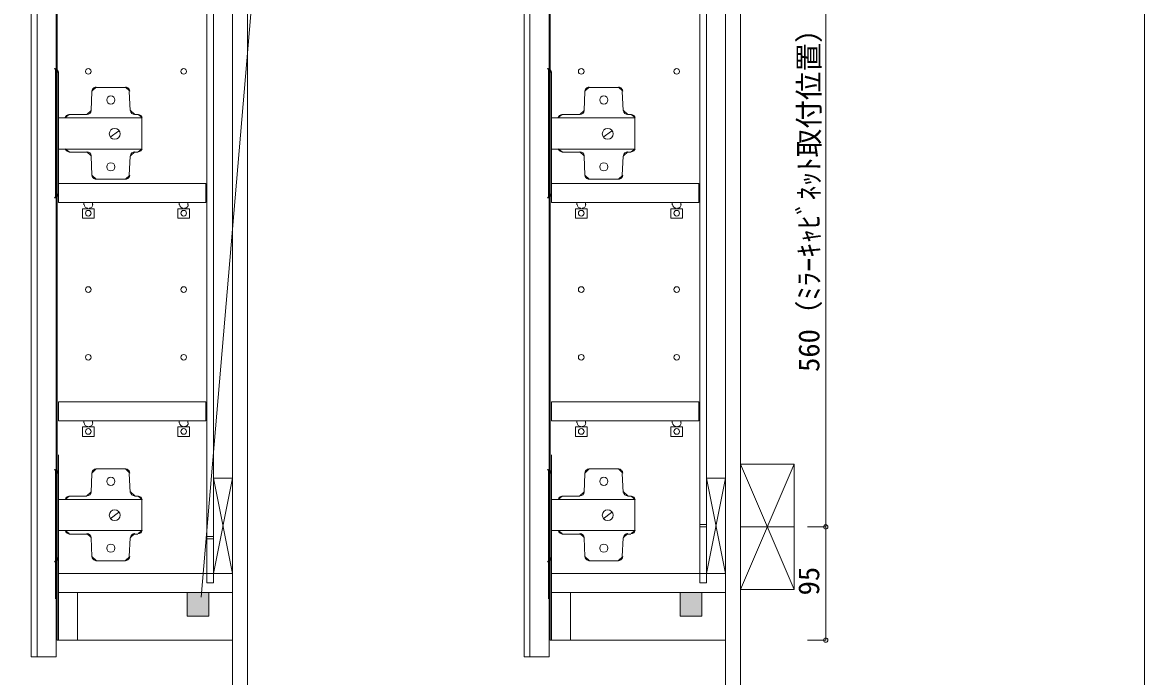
# Model space of a CAD drawing. Units: millimetres at full size, sheet at 1:6; details may follow other scales. Extents: x -1249 to 1249, y -827 to 827.
# Drawn here: x 308 to 1249, y -159 to 390 of the extents above; entities that cross this region are included whole.
import ezdxf
from ezdxf.enums import TextEntityAlignment as Align

# ---------------------------------------------------------------- set-up
doc = ezdxf.new("R2010")
doc.units = ezdxf.units.MM
doc.header["$LTSCALE"] = 6
doc.header["$PDMODE"] = 32
doc.header["$PDSIZE"] = 3.6
doc.layers.add('0-0_0', color=7, linetype='Continuous', lineweight=15)
doc.layers.add('1-0', color=7, linetype='Continuous', lineweight=15)
doc.styles.add('ＭＳ ゴシック', font='')
doc.styles.get('ＭＳ ゴシック').set_extended_font_data('MS Gothic')

msp = doc.modelspace()

# ---------------------------------------------------------------- linework, layer by layer
at = {"layer": '0-0_0', "lineweight": 18}
msp.add_lwpolyline([(-1249.379, -826.86), (1248.863, -826.86), (1248.863, 826.506), (-1249.379, 826.506)], close=True, dxfattribs=at)
at = {"layer": '1-0'}
for p, q in [((483.985, 705.7), (483.985, -427.601)), ((897.437, 705.7), (897.437, -427.601)), ((522.346, 667.457), (457.597, -92.14)), ((314.981, 621.871), (314.981, -142.129)), ((319.981, 621.871), (319.981, -142.129)), ((335.981, 621.871), (335.981, -142.129)), ((728.433, 621.871), (728.433, -142.129)), ((733.433, 621.871), (733.433, -142.129)), ((749.433, 621.871), (749.433, -142.129)), ((483.985, 606.875), (483.985, -98.129)), ((897.437, 606.875), (897.437, -98.129)), ((496.485, 589.678), (496.485, -427.601)), ((909.937, 589.678), (909.937, -427.601)), ((467.985, 573.862), (467.985, -79.96)), ((881.437, 573.862), (881.437, -79.96)), ((338.049, 254.906), (338.049, 238.906)), ((461.473, 254.906), (338.049, 254.906)), ((751.501, 254.906), (751.501, 238.906)), ((874.924, 254.906), (751.501, 254.906)), ((362.433, 233.811), (363.524, 233.811)), ((442.497, 233.811), (443.589, 233.811)), ((775.884, 233.811), (776.976, 233.811)), ((855.949, 233.811), (857.041, 233.811)), ((338.049, 71.849), (338.049, 55.849)), ((461.473, 71.849), (338.049, 71.849)), ((751.501, 71.849), (751.501, 55.849)), ((874.924, 71.849), (751.501, 71.849)), ((362.433, 50.754), (363.524, 50.754)), ((442.497, 50.754), (443.589, 50.754)), ((775.884, 50.754), (776.976, 50.754)), ((855.949, 50.754), (857.041, 50.754)), ((954.937, 19.371), (909.937, -85.629)), ((909.937, 19.371), (954.937, -85.629)), ((467.985, -72.129), (483.985, 7.871)), ((483.985, 7.041), (483.985, -82.959)), ((881.437, -72.129), (897.437, 7.871)), ((897.437, 7.041), (897.437, -82.959)), ((881.437, -31.129), (875.937, -31.129)), ((881.437, -33.129), (875.937, -33.129)), ((909.937, -33.129), (954.937, -33.129)), ((467.985, -41.129), (462.485, -41.129)), ((467.985, -43.129), (462.485, -43.129)), ((467.985, -79.96), (462.485, -79.96)), ((881.437, -79.96), (875.937, -79.96)), ((351.941, -88.129), (337.985, -88.129)), ((483.985, -88.129), (338.049, -88.129)), ((338.049, -88.129), (338.049, -128.129)), ((354.049, -88.129), (354.049, -128.129)), ((463.985, -88.129), (463.985, -108.129)), ((765.393, -88.129), (751.437, -88.129)), ((897.437, -88.129), (751.501, -88.129)), ((751.501, -88.129), (751.501, -128.129)), ((767.501, -88.129), (767.501, -128.129)), ((877.437, -88.129), (877.437, -108.129)), ((909.937, -85.629), (954.937, -85.629)), ((483.985, -128.129), (483.985, -98.129)), ((897.437, -128.129), (897.437, -98.129)), ((445.985, -108.129), (463.985, -108.129)), ((859.437, -108.129), (877.437, -108.129)), ((335.981, -141.129), (335.981, -142.129)), ((749.433, -141.129), (749.433, -142.129)), ((335.981, -142.129), (314.981, -142.129)), ((749.433, -142.129), (728.433, -142.129))]:
    msp.add_line(p, q, dxfattribs=at)
at = {"layer": '1-0', "color": 8, "lineweight": 18}
for p, q in [((338.045, 347.904), (334.588, 351.361)), ((751.496, 347.904), (748.039, 351.361)), ((369.525, 335.712), (366.068, 332.255)), ((397.73, 332.255), (394.272, 335.712)), ((782.976, 335.712), (779.519, 332.255)), ((811.181, 332.255), (807.724, 335.712)), ((346.961, 312.784), (343.614, 310.191)), ((361.883, 312.784), (365.336, 316.085)), ((398.461, 316.085), (401.915, 312.784)), ((408.174, 310.191), (404.826, 312.784)), ((760.413, 312.784), (757.065, 310.191)), ((775.334, 312.784), (778.788, 316.085)), ((811.913, 316.085), (815.366, 312.784)), ((821.625, 310.191), (818.278, 312.784)), ((343.614, 284.079), (346.961, 281.486)), ((404.826, 281.486), (408.174, 284.079)), ((757.065, 284.079), (760.413, 281.486)), ((818.278, 281.486), (821.625, 284.079)), ((365.336, 278.186), (361.883, 281.486)), ((401.915, 281.486), (398.461, 278.186)), ((778.788, 278.186), (775.334, 281.486)), ((815.366, 281.486), (811.913, 278.186)), ((366.068, 262.016), (369.525, 258.559)), ((394.272, 258.559), (397.73, 262.016)), ((779.519, 262.016), (782.976, 258.559)), ((807.724, 258.559), (811.181, 262.016)), ((334.588, 242.91), (338.045, 246.367)), ((748.039, 242.91), (751.496, 246.367)), ((338.045, 11.64), (334.588, 15.098)), ((369.525, 15.449), (366.068, 11.991)), ((397.73, 11.991), (394.272, 15.449)), ((751.496, 11.64), (748.039, 15.098)), ((782.976, 15.449), (779.519, 11.991)), ((811.181, 11.991), (807.724, 15.449)), ((346.961, -7.479), (343.614, -10.072)), ((361.883, -7.115), (365.336, -3.815)), ((398.461, -3.815), (401.915, -7.115)), ((408.174, -10.072), (404.826, -7.479)), ((760.413, -7.479), (757.065, -10.072)), ((775.334, -7.115), (778.788, -3.815)), ((811.913, -3.815), (815.366, -7.115)), ((821.625, -10.072), (818.278, -7.479)), ((343.614, -36.184), (346.961, -38.777)), ((404.826, -38.777), (408.174, -36.184)), ((757.065, -36.184), (760.413, -38.777)), ((818.278, -38.777), (821.625, -36.184)), ((365.336, -42.077), (361.883, -38.777)), ((401.915, -38.777), (398.461, -42.077)), ((778.788, -42.077), (775.334, -38.777)), ((815.366, -38.777), (811.913, -42.077)), ((334.588, -62.353), (338.045, -58.896)), ((366.068, -57.883), (369.525, -61.341)), ((394.272, -61.341), (397.73, -57.883)), ((748.039, -62.353), (751.496, -58.896)), ((779.519, -57.883), (782.976, -61.341)), ((807.724, -61.341), (811.181, -57.883))]:
    msp.add_line(p, q, dxfattribs=at)
at = {"layer": '1-0', "color": 1, "lineweight": 18}
for p, q in [((462.409, 188.684), (462.409, 200.694)), ((875.86, 188.684), (875.86, 200.694))]:
    msp.add_line(p, q, dxfattribs=at)
at = {"layer": '1-0', "color": 4, "lineweight": 9}
for p, q in [((981.449, -33.129), (966.222, -33.129)), ((981.449, -128.129), (966.222, -128.129))]:
    msp.add_line(p, q, dxfattribs=at)
at = {"layer": '1-0'}
for points in [[(336.985, 576.875), (336.985, -128.129), (483.985, -128.129)], [(750.437, 576.875), (750.437, -128.129), (897.437, -128.129)], [(467.985, 573.862), (462.485, 573.862), (462.485, -79.96)], [(881.437, 573.862), (875.937, 573.862), (875.937, -79.96)], [(461.473, 254.906), (461.473, 238.906), (338.049, 238.906)], [(874.924, 254.906), (874.924, 238.906), (751.501, 238.906)], [(366.436, 237.087), (366.436, 238.906), (359.157, 238.906), (359.157, 237.087)], [(446.501, 237.087), (446.501, 238.906), (439.222, 238.906), (439.222, 237.087)], [(779.887, 237.087), (779.887, 238.906), (772.609, 238.906), (772.609, 237.087)], [(859.952, 237.087), (859.952, 238.906), (852.673, 238.906), (852.673, 237.087)], [(461.473, 71.849), (461.473, 55.849), (338.049, 55.849)], [(874.924, 71.849), (874.924, 55.849), (751.501, 55.849)], [(366.436, 54.03), (366.436, 55.849), (359.157, 55.849), (359.157, 54.03)], [(446.501, 54.03), (446.501, 55.849), (439.222, 55.849), (439.222, 54.03)], [(779.887, 54.03), (779.887, 55.849), (772.609, 55.849), (772.609, 54.03)], [(859.952, 54.03), (859.952, 55.849), (852.673, 55.849), (852.673, 54.03)], [(909.937, 19.371), (954.937, 19.371), (954.937, -85.629)], [(483.985, 7.871), (467.985, 7.871), (483.985, -72.129)], [(897.437, 7.871), (881.437, 7.871), (897.437, -72.129)], [(483.985, -72.129), (337.985, -72.129), (337.985, -88.129)], [(897.437, -72.129), (751.437, -72.129), (751.437, -88.129)], [(463.985, -88.129), (445.985, -88.129), (445.985, -108.129)], [(877.437, -88.129), (859.437, -88.129), (859.437, -108.129)]]:
    msp.add_lwpolyline(points, dxfattribs=at)
at = {"layer": '1-0', "color": 4, "lineweight": 9}
msp.add_lwpolyline([(981.449, 536.875), (981.449, -43.129), (981.449, -128.129)], dxfattribs=at)
at = {"layer": '1-0', "color": 8, "lineweight": 18}
for points in [[(335.446, 242.546), (335.446, 350.997), (335.446, 242.546)], [(748.897, 242.546), (748.897, 350.997), (748.897, 242.546)], [(338.045, 347.722), (338.045, 246.185), (338.045, 347.722)], [(751.496, 347.722), (751.496, 246.185), (751.496, 347.722)], [(366.068, 332.073), (365.34, 316.06), (366.068, 332.073)], [(394.09, 335.348), (369.343, 335.348), (394.09, 335.348)], [(398.094, 316.06), (397.366, 332.073), (398.094, 316.06)], [(779.519, 332.073), (778.791, 316.06), (779.519, 332.073)], [(807.542, 335.348), (782.795, 335.348), (807.542, 335.348)], [(811.545, 316.06), (810.817, 332.073), (811.545, 316.06)], [(361.701, 312.784), (346.779, 312.784), (361.701, 312.784)], [(404.644, 312.784), (401.733, 312.784), (404.644, 312.784)], [(775.152, 312.784), (760.231, 312.784), (775.152, 312.784)], [(818.096, 312.784), (815.184, 312.784), (818.096, 312.784)], [(381.353, 293.86), (388.267, 298.955), (381.353, 293.86)], [(794.804, 293.86), (801.719, 298.955), (794.804, 293.86)], [(361.701, 281.122), (346.779, 281.122), (361.701, 281.122)], [(366.068, 261.834), (365.34, 277.847), (366.068, 261.834)], [(398.094, 277.847), (397.366, 261.834), (398.094, 277.847)], [(404.644, 281.122), (401.733, 281.122), (404.644, 281.122)], [(775.152, 281.122), (760.231, 281.122), (775.152, 281.122)], [(779.519, 261.834), (778.791, 277.847), (779.519, 261.834)], [(811.545, 277.847), (810.817, 261.834), (811.545, 277.847)], [(818.096, 281.122), (815.184, 281.122), (818.096, 281.122)], [(394.09, 258.559), (369.343, 258.559), (394.09, 258.559)], [(807.542, 258.559), (782.795, 258.559), (807.542, 258.559)], [(338.045, 27.458), (338.045, -74.078), (338.045, 27.458)], [(751.496, 27.458), (751.496, -74.078), (751.496, 27.458)], [(335.446, -93.353), (335.446, 15.098), (335.446, -93.353)], [(366.068, 11.809), (365.34, -4.203), (366.068, 11.809)], [(394.09, 15.449), (369.343, 15.449), (394.09, 15.449)], [(398.094, -4.203), (397.366, 11.809), (398.094, -4.203)], [(748.897, -93.353), (748.897, 15.098), (748.897, -93.353)], [(779.519, 11.809), (778.791, -4.203), (779.519, 11.809)], [(807.542, 15.449), (782.795, 15.449), (807.542, 15.449)], [(811.545, -4.203), (810.817, 11.809), (811.545, -4.203)], [(361.701, -7.479), (346.779, -7.479), (361.701, -7.479)], [(404.644, -7.479), (401.733, -7.479), (404.644, -7.479)], [(775.152, -7.479), (760.231, -7.479), (775.152, -7.479)], [(818.096, -7.479), (815.184, -7.479), (818.096, -7.479)], [(381.353, -26.403), (388.267, -20.944), (381.353, -26.403)], [(794.804, -26.403), (801.719, -20.944), (794.804, -26.403)], [(361.701, -39.141), (346.779, -39.141), (361.701, -39.141)], [(366.068, -58.065), (365.34, -42.416), (366.068, -58.065)], [(398.094, -42.416), (397.366, -58.065), (398.094, -42.416)], [(404.644, -39.141), (401.733, -39.141), (404.644, -39.141)], [(775.152, -39.141), (760.231, -39.141), (775.152, -39.141)], [(779.519, -58.065), (778.791, -42.416), (779.519, -58.065)], [(811.545, -42.416), (810.817, -58.065), (811.545, -42.416)], [(818.096, -39.141), (815.184, -39.141), (818.096, -39.141)], [(394.09, -61.704), (369.343, -61.704), (394.09, -61.704)], [(807.542, -61.704), (782.795, -61.704), (807.542, -61.704)]]:
    msp.add_lwpolyline(points, dxfattribs=at)
for points in [[(338.045, 309.873), (407.92, 309.873), (407.92, 283.67), (338.045, 283.67), (407.92, 283.67), (407.92, 309.873)], [(751.496, 309.873), (821.371, 309.873), (821.371, 283.67), (751.496, 283.67), (821.371, 283.67), (821.371, 309.873)], [(338.045, -10.026), (407.92, -10.026), (407.92, -36.229), (338.045, -36.229), (407.92, -36.229), (407.92, -10.026)], [(751.496, -10.026), (821.371, -10.026), (821.371, -36.229), (751.496, -36.229), (821.371, -36.229), (821.371, -10.026)]]:
    msp.add_lwpolyline(points, close=True, dxfattribs=at)
at = {"layer": '1-0'}
for points in [[(367.892, 233.811), (367.892, 225.805), (358.066, 225.805), (358.066, 233.811)], [(447.956, 233.811), (447.956, 225.805), (438.13, 225.805), (438.13, 233.811)], [(781.343, 233.811), (781.343, 225.805), (771.517, 225.805), (771.517, 233.811)], [(861.408, 233.811), (861.408, 225.805), (851.582, 225.805), (851.582, 233.811)], [(367.892, 50.754), (367.892, 42.748), (358.066, 42.748), (358.066, 50.754)], [(447.956, 50.754), (447.956, 42.748), (438.13, 42.748), (438.13, 50.754)], [(781.343, 50.754), (781.343, 42.748), (771.517, 42.748), (771.517, 50.754)], [(861.408, 50.754), (861.408, 42.748), (851.582, 42.748), (851.582, 50.754)]]:
    msp.add_lwpolyline(points, close=True, dxfattribs=at)
at = {"layer": '1-0', "lineweight": 18}
for centre in [(362.979, 348.995), (443.043, 348.995), (776.43, 348.995), (856.495, 348.995), (362.979, 229.99), (443.043, 229.99), (776.43, 229.99), (856.495, 229.99), (362.979, 165.938), (443.043, 165.938), (776.43, 165.938), (856.495, 165.938), (362.979, 109.165), (443.043, 109.165), (776.43, 109.165), (856.495, 109.165), (362.979, 46.933), (443.043, 46.933), (776.43, 46.933), (856.495, 46.933)]:
    msp.add_circle(centre, 2.365, dxfattribs=at)
at = {"layer": '1-0', "color": 8, "lineweight": 18}
for centre, radius in [((381.899, 324.976), 3.457), ((381.899, 324.976), 3.457), ((795.35, 324.976), 3.457), ((795.35, 324.976), 3.457), ((385.174, 296.589), 4.549), ((385.174, 296.589), 4.549), ((798.625, 296.589), 4.549), ((798.625, 296.589), 4.549), ((381.899, 268.931), 3.457), ((381.899, 268.931), 3.457), ((795.35, 268.931), 3.457), ((795.35, 268.931), 3.457), ((381.899, 5.077), 3.457), ((381.899, 5.077), 3.457), ((795.35, 5.077), 3.457), ((795.35, 5.077), 3.457), ((385.174, -23.31), 4.549), ((385.174, -23.31), 4.549), ((798.625, -23.31), 4.549), ((798.625, -23.31), 4.549), ((381.899, -50.969), 3.457), ((381.899, -50.969), 3.457), ((795.35, -50.969), 3.457), ((795.35, -50.969), 3.457)]:
    msp.add_circle(centre, radius, dxfattribs=at)
at = {"layer": '1-0'}
for centre in [(362.979, 229.99), (443.043, 229.99), (776.43, 229.99), (856.495, 229.99), (362.979, 46.933), (443.043, 46.933), (776.43, 46.933), (856.495, 46.933)]:
    msp.add_circle(centre, 2.365, dxfattribs=at)
at = {"layer": '1-0', "color": 8, "lineweight": 18}
for centre, start, end in [((334.588, 347.904), 359.99996, 90.00004), ((748.039, 347.904), 359.99996, 90.00004), ((369.525, 332.255), 89.99996, 180.00004), ((394.272, 332.255), 359.99996, 90.00004), ((782.976, 332.255), 89.99996, 180.00004), ((807.724, 332.255), 359.99996, 90.00004), ((346.961, 309.327), 90, 165.52001), ((361.883, 316.242), 269.99997, 357.39629), ((401.915, 316.242), 182.60371, 270.00003), ((404.826, 309.327), 14.47999, 90), ((760.413, 309.327), 90, 165.52001), ((775.334, 316.242), 269.99997, 357.39629), ((815.366, 316.242), 182.60371, 270.00003), ((818.278, 309.327), 14.47999, 90), ((346.961, 284.944), 194.47999, 270), ((404.826, 284.944), 270, 345.52001), ((760.413, 284.944), 194.47999, 270), ((818.278, 284.944), 270, 345.52001), ((361.883, 278.029), 2.60371, 90.00003), ((401.915, 278.029), 89.99997, 177.39629), ((775.334, 278.029), 2.60371, 90.00003), ((815.366, 278.029), 89.99997, 177.39629), ((369.525, 262.016), 179.99996, 270.00004), ((394.272, 262.016), 269.99996, 0.00004), ((782.976, 262.016), 179.99996, 270.00004), ((807.724, 262.016), 269.99996, 0.00004), ((334.588, 246.367), 269.99996, 0.00004), ((748.039, 246.367), 269.99996, 0.00004), ((334.588, 11.64), 359.99996, 90.00004), ((369.525, 11.991), 89.99996, 180.00004), ((394.272, 11.991), 359.99996, 90.00004), ((748.039, 11.64), 359.99996, 90.00004), ((782.976, 11.991), 89.99996, 180.00004), ((807.724, 11.991), 359.99996, 90.00004), ((346.961, -10.936), 90, 165.52001), ((361.883, -3.658), 269.99997, 357.39629), ((401.915, -3.658), 182.60371, 270.00003), ((404.826, -10.936), 14.47999, 90), ((760.413, -10.936), 90, 165.52001), ((775.334, -3.658), 269.99997, 357.39629), ((815.366, -3.658), 182.60371, 270.00003), ((818.278, -10.936), 14.47999, 90), ((346.961, -35.32), 194.47999, 270), ((404.826, -35.32), 270, 345.52001), ((760.413, -35.32), 194.47999, 270), ((818.278, -35.32), 270, 345.52001), ((361.883, -42.234), 2.60371, 90.00003), ((401.915, -42.234), 89.99997, 177.39629), ((775.334, -42.234), 2.60371, 90.00003), ((815.366, -42.234), 89.99997, 177.39629), ((334.588, -58.896), 269.99996, 0.00004), ((369.525, -57.883), 179.99996, 270.00004), ((394.272, -57.883), 269.99996, 0.00004), ((748.039, -58.896), 269.99996, 0.00004), ((782.976, -57.883), 179.99996, 270.00004), ((807.724, -57.883), 269.99996, 0.00004)]:
    msp.add_arc(centre, 3.457, start, end, dxfattribs=at)
at = {"layer": '1-0'}
for centre, start, end in [((362.615, 237.269), 180, 270), ((363.706, 237.269), 270, 360), ((442.679, 237.269), 180, 270), ((443.771, 237.269), 270, 360), ((776.066, 237.269), 180, 270), ((777.158, 237.269), 270, 360), ((856.131, 237.269), 180, 270), ((857.223, 237.269), 270, 360), ((362.615, 54.212), 180, 270), ((363.706, 54.212), 270, 360), ((442.679, 54.212), 180, 270), ((443.771, 54.212), 270, 360), ((776.066, 54.212), 180, 270), ((777.158, 54.212), 270, 360), ((856.131, 54.212), 180, 270), ((857.223, 54.212), 270, 360)]:
    msp.add_arc(centre, 3.093, start, end, dxfattribs=at)
at = {"layer": '1-0', "color": 6}
for p in [(981.449, -33.129), (981.449, -128.129)]:
    msp.add_point(p, dxfattribs=at)
at = {"layer": '1-0', "color": 9}
for points in [[(445.985, -88.129), (445.985, -108.129), (463.985, -88.129), (463.985, -108.129)], [(859.437, -88.129), (859.437, -108.129), (877.437, -88.129), (877.437, -108.129)]]:
    msp.add_solid(points, dxfattribs=at)

# ---------------------------------------------------------------- texts
at = {"layer": '1-0', "style": 'ＭＳ ゴシック'}
for s, p in [('560（ﾐﾗｰｷｬﾋﾞﾈｯﾄ取付位置）', (981.449, 96.873)), ('95', (981.306, -90.566))]:
    msp.add_text(s, height=17.6, rotation=90, dxfattribs=at).set_placement(p, align=Align.BOTTOM_LEFT)

doc.saveas('drawing.dxf')
